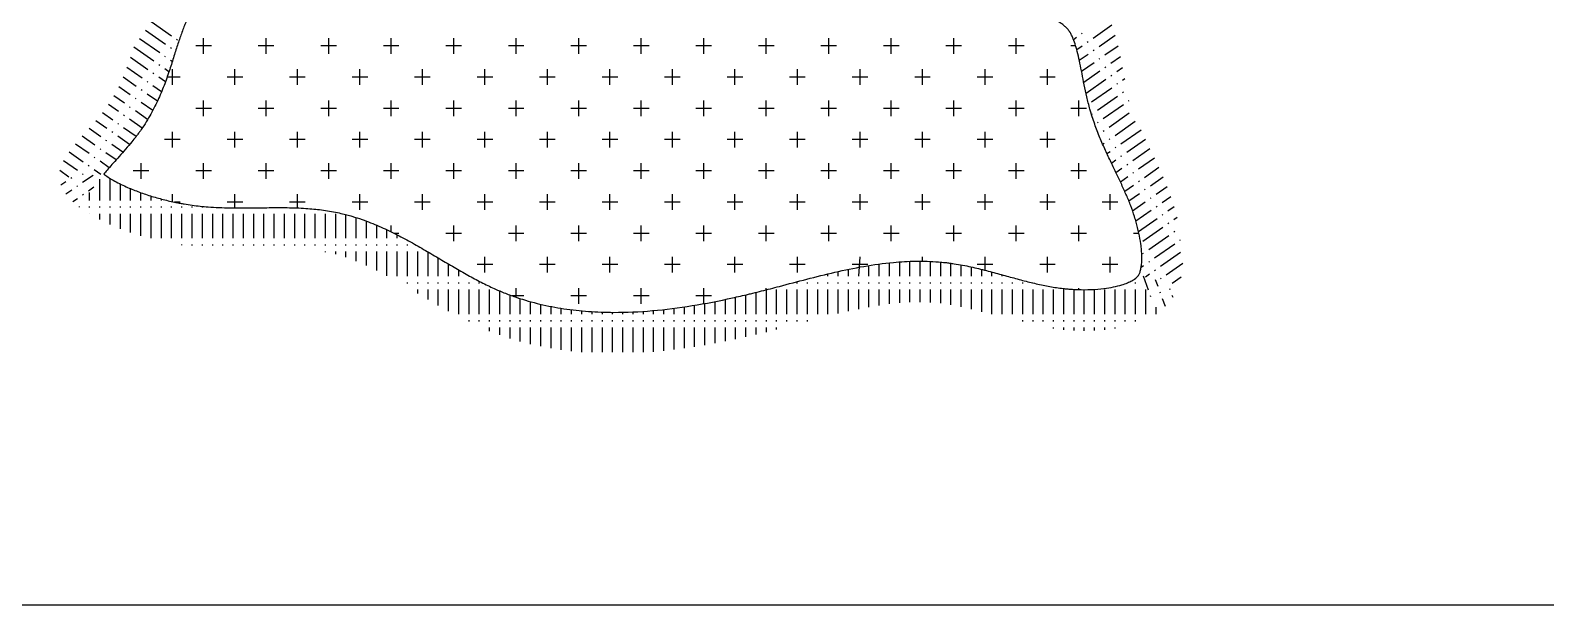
# Model space of a CAD drawing. Header units: inches. Extents: x 11.4 to 53.9, y 13.7 to 38.5.
# Drawn here: x 20.15 to 23.844, y 26.614 to 28.015 of the extents above; entities that cross this region are included whole.
import ezdxf

# ---------------------------------------------------------------- set-up
doc = ezdxf.new("R2010")
doc.units = ezdxf.units.IN
doc.header["$MEASUREMENT"] = 0
doc.layers.add('02', color=2, linetype='Continuous')
doc.layers.add('1', color=1, linetype='Continuous')

msp = doc.modelspace()

# ---------------------------------------------------------------- linework, layer by layer
at = {"layer": '02'}
for p, q in [((20.4797, 27.9803), (20.4306, 28.0147)), ((20.4941, 28.0008), (20.4449, 28.0352)), ((22.7126, 28.0064), (22.7146, 28.0078)), ((22.7412, 27.9959), (22.7867, 28.0278)), ((20.451, 27.9393), (20.4022, 27.9735)), ((20.4654, 27.9598), (20.4162, 27.9942)), ((20.494, 27.9702), (20.492, 27.9717)), ((20.5084, 27.9907), (20.5063, 27.9922)), ((20.5915, 27.9768), (20.5534, 27.9768)), ((20.5725, 27.9578), (20.5725, 27.9959)), ((20.7439, 27.9768), (20.7058, 27.9768)), ((20.7249, 27.9578), (20.7249, 27.9959)), ((20.8963, 27.9768), (20.8582, 27.9768)), ((20.8773, 27.9578), (20.8773, 27.9959)), ((21.0487, 27.9768), (21.0106, 27.9768)), ((21.0297, 27.9578), (21.0297, 27.9959)), ((21.2011, 27.9768), (21.163, 27.9768)), ((21.1821, 27.9578), (21.1821, 27.9959)), ((21.3535, 27.9768), (21.3154, 27.9768)), ((21.3345, 27.9578), (21.3345, 27.9959)), ((21.5059, 27.9768), (21.4678, 27.9768)), ((21.4869, 27.9578), (21.4869, 27.9959)), ((21.6583, 27.9768), (21.6202, 27.9768)), ((21.6393, 27.9578), (21.6393, 27.9959)), ((21.8107, 27.9768), (21.7726, 27.9768)), ((21.7917, 27.9578), (21.7917, 27.9959)), ((21.9631, 27.9768), (21.925, 27.9768)), ((21.9441, 27.9578), (21.9441, 27.9959)), ((22.1155, 27.9768), (22.0774, 27.9768)), ((22.0965, 27.9578), (22.0965, 27.9959)), ((22.2679, 27.9768), (22.2298, 27.9768)), ((22.2489, 27.9578), (22.2489, 27.9959)), ((22.4203, 27.9768), (22.3822, 27.9768)), ((22.4013, 27.9578), (22.4013, 27.9959)), ((22.5727, 27.9768), (22.5346, 27.9768)), ((22.5537, 27.9578), (22.5537, 27.9959)), ((22.6985, 27.9768), (22.687, 27.9768)), ((22.693, 27.9927), (22.7003, 27.9978)), ((22.7011, 27.9678), (22.7146, 27.9773)), ((22.7269, 27.9859), (22.729, 27.9873)), ((22.7556, 27.9755), (22.795, 28.0031)), ((22.7699, 27.955), (22.8018, 27.9773)), ((20.4367, 27.9188), (20.3941, 27.9486)), ((20.4797, 27.9498), (20.4777, 27.9512)), ((20.496, 27.9384), (20.492, 27.9412)), ((22.7074, 27.9417), (22.729, 27.9568)), ((22.7128, 27.915), (22.7433, 27.9363)), ((22.7413, 27.9654), (22.7433, 27.9669)), ((22.7556, 27.9449), (22.7576, 27.9464)), ((22.7843, 27.9345), (22.8076, 27.9509)), ((20.408, 27.8779), (20.3762, 27.9002)), ((20.4224, 27.8984), (20.3856, 27.9241)), ((20.451, 27.9088), (20.449, 27.9102)), ((20.4654, 27.9293), (20.4633, 27.9307)), ((20.4792, 27.8891), (20.4633, 27.9002)), ((20.4878, 27.9135), (20.4777, 27.9207)), ((20.5153, 27.9006), (20.4834, 27.9006)), ((20.4963, 27.8816), (20.4963, 27.9197)), ((20.6677, 27.9006), (20.6296, 27.9006)), ((20.6487, 27.8816), (20.6487, 27.9197)), ((20.8201, 27.9006), (20.782, 27.9006)), ((20.8011, 27.8816), (20.8011, 27.9197)), ((20.9725, 27.9006), (20.9344, 27.9006)), ((20.9535, 27.8816), (20.9535, 27.9197)), ((21.1249, 27.9006), (21.0868, 27.9006)), ((21.1059, 27.8816), (21.1059, 27.9197)), ((21.2773, 27.9006), (21.2392, 27.9006)), ((21.2583, 27.8816), (21.2583, 27.9197)), ((21.4297, 27.9006), (21.3916, 27.9006)), ((21.4107, 27.8816), (21.4107, 27.9197)), ((21.5821, 27.9006), (21.544, 27.9006)), ((21.5631, 27.8816), (21.5631, 27.9197)), ((21.7345, 27.9006), (21.6964, 27.9006)), ((21.7155, 27.8816), (21.7155, 27.9197)), ((21.8869, 27.9006), (21.8488, 27.9006)), ((21.8679, 27.8816), (21.8679, 27.9197)), ((22.0393, 27.9006), (22.0012, 27.9006)), ((22.0203, 27.8816), (22.0203, 27.9197)), ((22.1917, 27.9006), (22.1536, 27.9006)), ((22.1727, 27.8816), (22.1727, 27.9197)), ((22.3441, 27.9006), (22.306, 27.9006)), ((22.3251, 27.8816), (22.3251, 27.9197)), ((22.4965, 27.9006), (22.4584, 27.9006)), ((22.4775, 27.8816), (22.4775, 27.9197)), ((22.6489, 27.9006), (22.6108, 27.9006)), ((22.6299, 27.8816), (22.6299, 27.9197)), ((22.7181, 27.8882), (22.7576, 27.9159)), ((22.7237, 27.8616), (22.772, 27.8954)), ((22.7699, 27.9245), (22.772, 27.9259)), ((22.7843, 27.904), (22.7863, 27.9054)), ((22.7986, 27.914), (22.813, 27.9241)), ((22.8129, 27.8935), (22.8183, 27.8973)), ((20.3937, 27.8574), (20.3657, 27.877)), ((20.4223, 27.8679), (20.4203, 27.8693)), ((20.4367, 27.8883), (20.4346, 27.8898)), ((20.4596, 27.8417), (20.4346, 27.8592)), ((20.4699, 27.8651), (20.449, 27.8797)), ((22.7372, 27.8405), (22.7863, 27.8749)), ((22.7986, 27.8835), (22.8007, 27.8849)), ((22.813, 27.863), (22.815, 27.8645)), ((20.365, 27.8165), (20.3406, 27.8335)), ((20.3793, 27.8369), (20.3539, 27.8548)), ((20.3937, 27.8269), (20.3916, 27.8283)), ((20.408, 27.8474), (20.406, 27.8488)), ((20.4484, 27.8191), (20.4203, 27.8388)), ((20.5915, 27.8244), (20.5534, 27.8244)), ((20.5725, 27.8054), (20.5725, 27.8435)), ((20.7439, 27.8244), (20.7058, 27.8244)), ((20.7249, 27.8054), (20.7249, 27.8435)), ((20.8963, 27.8244), (20.8582, 27.8244)), ((20.8773, 27.8054), (20.8773, 27.8435)), ((21.0487, 27.8244), (21.0106, 27.8244)), ((21.0297, 27.8054), (21.0297, 27.8435)), ((21.2011, 27.8244), (21.163, 27.8244)), ((21.1821, 27.8054), (21.1821, 27.8435)), ((21.3535, 27.8244), (21.3154, 27.8244)), ((21.3345, 27.8054), (21.3345, 27.8435)), ((21.5059, 27.8244), (21.4678, 27.8244)), ((21.4869, 27.8054), (21.4869, 27.8435)), ((21.6583, 27.8244), (21.6202, 27.8244)), ((21.6393, 27.8054), (21.6393, 27.8435)), ((21.8107, 27.8244), (21.7726, 27.8244)), ((21.7917, 27.8054), (21.7917, 27.8435)), ((21.9631, 27.8244), (21.925, 27.8244)), ((21.9441, 27.8054), (21.9441, 27.8435)), ((22.1155, 27.8244), (22.0774, 27.8244)), ((22.0965, 27.8054), (22.0965, 27.8435)), ((22.2679, 27.8244), (22.2298, 27.8244)), ((22.2489, 27.8054), (22.2489, 27.8435)), ((22.4203, 27.8244), (22.3822, 27.8244)), ((22.4013, 27.8054), (22.4013, 27.8435)), ((22.5727, 27.8244), (22.5346, 27.8244)), ((22.5537, 27.8054), (22.5537, 27.8435)), ((22.7251, 27.8244), (22.687, 27.8244)), ((22.7061, 27.8054), (22.7061, 27.8435)), ((22.7515, 27.82), (22.8007, 27.8544)), ((22.7659, 27.7995), (22.815, 27.8339)), ((22.8273, 27.8425), (22.8293, 27.844)), ((20.3363, 27.7755), (20.3098, 27.794)), ((20.3507, 27.796), (20.3258, 27.8134)), ((20.365, 27.7859), (20.3629, 27.7874)), ((20.3793, 27.8064), (20.3773, 27.8078)), ((20.4225, 27.7762), (20.3916, 27.7978)), ((20.436, 27.7972), (20.406, 27.8183)), ((22.7372, 27.81), (22.7392, 27.8114)), ((22.7515, 27.7895), (22.7536, 27.7909)), ((22.7802, 27.779), (22.8293, 27.8135)), ((22.7945, 27.7586), (22.8437, 27.793)), ((20.3076, 27.7345), (20.2764, 27.7564)), ((20.322, 27.755), (20.2932, 27.7752)), ((20.3363, 27.745), (20.3343, 27.7464)), ((20.3507, 27.7655), (20.3486, 27.7669)), ((20.3921, 27.7364), (20.3629, 27.7569)), ((20.4078, 27.7559), (20.3773, 27.7773)), ((20.5153, 27.7482), (20.4772, 27.7482)), ((20.4963, 27.7292), (20.4963, 27.7673)), ((20.6677, 27.7482), (20.6296, 27.7482)), ((20.6487, 27.7292), (20.6487, 27.7673)), ((20.8201, 27.7482), (20.782, 27.7482)), ((20.8011, 27.7292), (20.8011, 27.7673)), ((20.9725, 27.7482), (20.9344, 27.7482)), ((20.9535, 27.7292), (20.9535, 27.7673)), ((21.1249, 27.7482), (21.0868, 27.7482)), ((21.1059, 27.7292), (21.1059, 27.7673)), ((21.2773, 27.7482), (21.2392, 27.7482)), ((21.2583, 27.7292), (21.2583, 27.7673)), ((21.4297, 27.7482), (21.3916, 27.7482)), ((21.4107, 27.7292), (21.4107, 27.7673)), ((21.5821, 27.7482), (21.544, 27.7482)), ((21.5631, 27.7292), (21.5631, 27.7673)), ((21.7345, 27.7482), (21.6964, 27.7482)), ((21.7155, 27.7292), (21.7155, 27.7673)), ((21.8869, 27.7482), (21.8488, 27.7482)), ((21.8679, 27.7292), (21.8679, 27.7673)), ((22.0393, 27.7482), (22.0012, 27.7482)), ((22.0203, 27.7292), (22.0203, 27.7673)), ((22.1917, 27.7482), (22.1536, 27.7482)), ((22.1727, 27.7292), (22.1727, 27.7673)), ((22.3441, 27.7482), (22.306, 27.7482)), ((22.3251, 27.7292), (22.3251, 27.7673)), ((22.4965, 27.7482), (22.4584, 27.7482)), ((22.4775, 27.7292), (22.4775, 27.7673)), ((22.6489, 27.7482), (22.6108, 27.7482)), ((22.6299, 27.7292), (22.6299, 27.7673)), ((22.7659, 27.769), (22.7679, 27.7704)), ((22.7802, 27.7485), (22.7822, 27.75)), ((22.8089, 27.7381), (22.858, 27.7725)), ((22.8232, 27.7176), (22.8686, 27.7494)), ((20.279, 27.6936), (20.2444, 27.7178)), ((20.2933, 27.7141), (20.2599, 27.7375)), ((20.322, 27.7245), (20.3199, 27.7259)), ((20.3589, 27.6987), (20.3343, 27.7159)), ((20.3757, 27.7174), (20.3486, 27.7364)), ((22.7643, 27.7374), (22.7679, 27.7399)), ((22.7747, 27.7142), (22.7823, 27.7194)), ((22.7945, 27.7281), (22.7966, 27.7295)), ((22.8376, 27.6971), (22.8795, 27.7265)), ((20.2442, 27.6569), (20.2216, 27.6727)), ((20.2646, 27.6731), (20.2309, 27.6967)), ((20.2933, 27.6835), (20.2912, 27.685)), ((20.3076, 27.704), (20.3056, 27.7055)), ((20.3219, 27.6635), (20.3056, 27.6749)), ((20.3422, 27.6798), (20.3199, 27.6954)), ((20.4201, 27.653), (20.4201, 27.6911)), ((20.5725, 27.653), (20.5725, 27.6911)), ((20.7249, 27.653), (20.7249, 27.6911)), ((20.8773, 27.653), (20.8773, 27.6911)), ((21.0297, 27.653), (21.0297, 27.6911)), ((21.1821, 27.653), (21.1821, 27.6911)), ((21.3345, 27.653), (21.3345, 27.6911)), ((21.4869, 27.653), (21.4869, 27.6911)), ((21.6393, 27.653), (21.6393, 27.6911)), ((21.7917, 27.653), (21.7917, 27.6911)), ((21.9441, 27.653), (21.9441, 27.6911)), ((22.0965, 27.653), (22.0965, 27.6911)), ((22.2489, 27.653), (22.2489, 27.6911)), ((22.4013, 27.653), (22.4013, 27.6911)), ((22.5537, 27.653), (22.5537, 27.6911)), ((22.7061, 27.653), (22.7061, 27.6911)), ((22.7855, 27.6912), (22.7966, 27.699)), ((22.7965, 27.6684), (22.8109, 27.6785)), ((22.8089, 27.7076), (22.8109, 27.709)), ((22.8232, 27.6871), (22.8253, 27.6885)), ((22.8519, 27.6767), (22.8905, 27.7037)), ((22.8662, 27.6562), (22.9013, 27.6807)), ((20.2245, 27.6376), (20.2365, 27.646)), ((20.2488, 27.6546), (20.2508, 27.656)), ((20.2631, 27.6341), (20.2652, 27.6355)), ((20.279, 27.6631), (20.2769, 27.6645)), ((20.2775, 27.6441), (20.3028, 27.6619)), ((20.3195, 27.6001), (20.3195, 27.6516)), ((20.3445, 27.6001), (20.3445, 27.6536)), ((20.3695, 27.6001), (20.3695, 27.6399)), ((20.4391, 27.672), (20.401, 27.672)), ((20.5915, 27.672), (20.5534, 27.672)), ((20.7439, 27.672), (20.7058, 27.672)), ((20.8963, 27.672), (20.8582, 27.672)), ((21.0487, 27.672), (21.0106, 27.672)), ((21.2011, 27.672), (21.163, 27.672)), ((21.3535, 27.672), (21.3154, 27.672)), ((21.5059, 27.672), (21.4678, 27.672)), ((21.6583, 27.672), (21.6202, 27.672)), ((21.8107, 27.672), (21.7726, 27.672)), ((21.9631, 27.672), (21.925, 27.672)), ((22.1155, 27.672), (22.0774, 27.672)), ((22.2679, 27.672), (22.2298, 27.672)), ((22.4203, 27.672), (22.3822, 27.672)), ((22.5727, 27.672), (22.5346, 27.672)), ((22.7251, 27.672), (22.687, 27.672)), ((22.8074, 27.6455), (22.8253, 27.658)), ((22.818, 27.6224), (22.8396, 27.6375)), ((22.8376, 27.6666), (22.8396, 27.668)), ((22.8519, 27.6461), (22.8539, 27.6476)), ((22.8806, 27.6357), (22.9118, 27.6576)), ((20.2368, 27.6157), (20.2508, 27.6255)), ((20.2538, 27.597), (20.2652, 27.605)), ((20.2775, 27.6136), (20.2795, 27.6151)), ((20.2918, 27.6237), (20.3051, 27.633)), ((20.2945, 27.6001), (20.2945, 27.6192)), ((20.3945, 27.6001), (20.3945, 27.6286)), ((20.4195, 27.6001), (20.4195, 27.6189)), ((20.4445, 27.6001), (20.4445, 27.6106)), ((20.4695, 27.6001), (20.4695, 27.6034)), ((20.4963, 27.5969), (20.4963, 27.6149)), ((20.6487, 27.5816), (20.6487, 27.6149)), ((20.8011, 27.5817), (20.8011, 27.6149)), ((20.9535, 27.5768), (20.9535, 27.6149)), ((21.1059, 27.5768), (21.1059, 27.6149)), ((21.2583, 27.5768), (21.2583, 27.6149)), ((21.4107, 27.5768), (21.4107, 27.6149)), ((21.5631, 27.5768), (21.5631, 27.6149)), ((21.7155, 27.5768), (21.7155, 27.6149)), ((21.8679, 27.5768), (21.8679, 27.6149)), ((22.0203, 27.5768), (22.0203, 27.6149)), ((22.1727, 27.5768), (22.1727, 27.6149)), ((22.3251, 27.5768), (22.3251, 27.6149)), ((22.4775, 27.5768), (22.4775, 27.6149)), ((22.6299, 27.5768), (22.6299, 27.6149)), ((22.7823, 27.5768), (22.7823, 27.6149)), ((22.828, 27.5989), (22.8539, 27.6171)), ((22.8662, 27.6257), (22.8683, 27.6271)), ((22.8806, 27.6052), (22.8826, 27.6066)), ((22.8949, 27.6152), (22.9217, 27.634)), ((22.9092, 27.5947), (22.9308, 27.6098)), ((20.2695, 27.5839), (20.2695, 27.5851)), ((20.2945, 27.5826), (20.2945, 27.5851)), ((20.2945, 27.567), (20.2945, 27.5676)), ((20.3195, 27.5826), (20.3195, 27.5851)), ((20.3195, 27.5531), (20.3195, 27.5676)), ((20.3445, 27.5826), (20.3445, 27.5851)), ((20.3445, 27.5412), (20.3445, 27.5676)), ((20.3695, 27.5826), (20.3695, 27.5851)), ((20.3695, 27.5309), (20.3695, 27.5676)), ((20.3945, 27.5826), (20.3945, 27.5851)), ((20.3945, 27.5217), (20.3945, 27.5676)), ((20.4195, 27.5826), (20.4195, 27.5851)), ((20.4195, 27.5137), (20.4195, 27.5676)), ((20.4445, 27.5826), (20.4445, 27.5851)), ((20.4445, 27.5076), (20.4445, 27.5676)), ((20.4695, 27.5826), (20.4695, 27.5851)), ((20.4695, 27.5076), (20.4695, 27.5676)), ((20.4945, 27.5826), (20.4945, 27.5851)), ((20.4945, 27.5076), (20.4945, 27.5676)), ((20.5153, 27.5958), (20.5014, 27.5958)), ((20.5195, 27.5826), (20.5195, 27.5851)), ((20.5195, 27.5076), (20.5195, 27.5676)), ((20.5445, 27.5826), (20.5445, 27.5851)), ((20.5445, 27.5076), (20.5445, 27.5676)), ((20.5695, 27.5826), (20.5695, 27.5851)), ((20.5695, 27.5076), (20.5695, 27.5676)), ((20.5945, 27.5826), (20.5945, 27.5834)), ((20.5945, 27.5076), (20.5945, 27.5676)), ((20.6195, 27.5076), (20.6195, 27.5676)), ((20.6677, 27.5958), (20.6296, 27.5958)), ((20.6445, 27.5076), (20.6445, 27.5676)), ((20.6695, 27.5076), (20.6695, 27.5676)), ((20.6945, 27.5076), (20.6945, 27.5676)), ((20.7195, 27.5076), (20.7195, 27.5676)), ((20.7445, 27.5076), (20.7445, 27.5676)), ((20.7695, 27.5076), (20.7695, 27.5676)), ((20.8201, 27.5958), (20.782, 27.5958)), ((20.7945, 27.5076), (20.7945, 27.5676)), ((20.8195, 27.5076), (20.8195, 27.5676)), ((20.8445, 27.5076), (20.8445, 27.5676)), ((20.8695, 27.5076), (20.8695, 27.5676)), ((20.8945, 27.5076), (20.8945, 27.5676)), ((20.9195, 27.5076), (20.9195, 27.5654)), ((20.9725, 27.5958), (20.9344, 27.5958)), ((21.1249, 27.5958), (21.0868, 27.5958)), ((21.2773, 27.5958), (21.2392, 27.5958)), ((21.4297, 27.5958), (21.3916, 27.5958)), ((21.5821, 27.5958), (21.544, 27.5958)), ((21.7345, 27.5958), (21.6964, 27.5958)), ((21.8869, 27.5958), (21.8488, 27.5958)), ((22.0393, 27.5958), (22.0012, 27.5958)), ((22.1917, 27.5958), (22.1536, 27.5958)), ((22.3441, 27.5958), (22.306, 27.5958)), ((22.4965, 27.5958), (22.4584, 27.5958)), ((22.6489, 27.5958), (22.6108, 27.5958)), ((22.8013, 27.5958), (22.7632, 27.5958)), ((22.8371, 27.5748), (22.8683, 27.5966)), ((22.8451, 27.5498), (22.8826, 27.5761)), ((22.8949, 27.5847), (22.897, 27.5861)), ((22.9093, 27.5642), (22.9113, 27.5657)), ((22.9236, 27.5743), (22.939, 27.585)), ((20.9445, 27.5076), (20.9445, 27.5582)), ((20.9695, 27.5076), (20.9695, 27.5495)), ((20.9945, 27.5076), (20.9945, 27.5395)), ((21.0195, 27.5076), (21.0195, 27.5283)), ((21.0297, 27.5234), (21.0297, 27.5387)), ((21.1821, 27.5006), (21.1821, 27.5387)), ((21.3345, 27.5006), (21.3345, 27.5387)), ((21.4869, 27.5006), (21.4869, 27.5387)), ((21.6393, 27.5006), (21.6393, 27.5387)), ((21.7917, 27.5006), (21.7917, 27.5387)), ((21.9441, 27.5006), (21.9441, 27.5387)), ((22.0965, 27.5006), (22.0965, 27.5387)), ((22.2489, 27.5006), (22.2489, 27.5387)), ((22.4013, 27.5006), (22.4013, 27.5387)), ((22.5537, 27.5006), (22.5537, 27.5387)), ((22.7061, 27.5006), (22.7061, 27.5387)), ((22.8518, 27.524), (22.897, 27.5556)), ((22.8622, 27.5007), (22.9113, 27.5351)), ((22.9236, 27.5437), (22.9256, 27.5452)), ((22.9379, 27.5538), (22.9461, 27.5595)), ((22.9379, 27.5233), (22.94, 27.5247)), ((20.5195, 27.4909), (20.5195, 27.4926)), ((20.5445, 27.4901), (20.5445, 27.4926)), ((20.5695, 27.4901), (20.5695, 27.4926)), ((20.5945, 27.4901), (20.5945, 27.4926)), ((20.6195, 27.4901), (20.6195, 27.4926)), ((20.6445, 27.4901), (20.6445, 27.4926)), ((20.6695, 27.4901), (20.6695, 27.4926)), ((20.6945, 27.4901), (20.6945, 27.4926)), ((20.7195, 27.4901), (20.7195, 27.4926)), ((20.7445, 27.4901), (20.7445, 27.4926)), ((20.7695, 27.4901), (20.7695, 27.4926)), ((20.7945, 27.4901), (20.7945, 27.4926)), ((20.8195, 27.4901), (20.8195, 27.4926)), ((20.8445, 27.4901), (20.8445, 27.4926)), ((20.8695, 27.4901), (20.8695, 27.4926)), ((20.8945, 27.4901), (20.8945, 27.4926)), ((20.9195, 27.4901), (20.9195, 27.4926)), ((20.9445, 27.4901), (20.9445, 27.4926)), ((20.9695, 27.4901), (20.9695, 27.4926)), ((20.9945, 27.4901), (20.9945, 27.4926)), ((21.0195, 27.4901), (21.0195, 27.4926)), ((21.0487, 27.5196), (21.0373, 27.5196)), ((21.0445, 27.5076), (21.0445, 27.516)), ((21.0445, 27.4901), (21.0445, 27.4926)), ((21.0695, 27.4901), (21.0695, 27.4926)), ((21.2011, 27.5196), (21.163, 27.5196)), ((21.3535, 27.5196), (21.3154, 27.5196)), ((21.5059, 27.5196), (21.4678, 27.5196)), ((21.6583, 27.5196), (21.6202, 27.5196)), ((21.8107, 27.5196), (21.7726, 27.5196)), ((21.9631, 27.5196), (21.925, 27.5196)), ((22.1155, 27.5196), (22.0774, 27.5196)), ((22.2679, 27.5196), (22.2298, 27.5196)), ((22.4203, 27.5196), (22.3822, 27.5196)), ((22.5727, 27.5196), (22.5346, 27.5196)), ((22.7251, 27.5196), (22.687, 27.5196)), ((22.8528, 27.5196), (22.8394, 27.5196)), ((22.8765, 27.4802), (22.9256, 27.5147)), ((22.8908, 27.4598), (22.94, 27.4942)), ((22.9523, 27.5028), (22.9543, 27.5042)), ((20.8695, 27.4741), (20.8695, 27.4751)), ((20.8945, 27.4686), (20.8945, 27.4751)), ((20.9195, 27.4612), (20.9195, 27.4751)), ((20.9445, 27.452), (20.9445, 27.4751)), ((20.9695, 27.4412), (20.9695, 27.4751)), ((20.9945, 27.4292), (20.9945, 27.4751)), ((21.0195, 27.4161), (21.0195, 27.4751)), ((21.0445, 27.4151), (21.0445, 27.4751)), ((21.0695, 27.4151), (21.0695, 27.4751)), ((21.0945, 27.4151), (21.0945, 27.4751)), ((21.1195, 27.4151), (21.1195, 27.4745)), ((21.1445, 27.4151), (21.1445, 27.4598)), ((21.2583, 27.4244), (21.2583, 27.4625)), ((21.4107, 27.4244), (21.4107, 27.4625)), ((21.5631, 27.4244), (21.5631, 27.4625)), ((21.7155, 27.4244), (21.7155, 27.4625)), ((21.8679, 27.4244), (21.8679, 27.4625)), ((22.0203, 27.4244), (22.0203, 27.4625)), ((22.1695, 27.4151), (22.1727, 27.4625)), ((22.2945, 27.4151), (22.2945, 27.4515)), ((22.3195, 27.4151), (22.3195, 27.4519)), ((22.3251, 27.4519), (22.3251, 27.4625)), ((22.3445, 27.4151), (22.3445, 27.4513)), ((22.4775, 27.4299), (22.4775, 27.4625)), ((22.6299, 27.4244), (22.6299, 27.4625)), ((22.7823, 27.4244), (22.7823, 27.4625)), ((22.8622, 27.4702), (22.8642, 27.4716)), ((22.8765, 27.4497), (22.8785, 27.4512)), ((22.9052, 27.4393), (22.9543, 27.4737)), ((21.1695, 27.4151), (21.1695, 27.445)), ((21.1945, 27.4151), (21.1945, 27.4304)), ((21.2195, 27.4151), (21.2195, 27.4163)), ((21.2773, 27.4434), (21.2392, 27.4434)), ((21.4297, 27.4434), (21.3916, 27.4434)), ((21.5821, 27.4434), (21.544, 27.4434)), ((21.7345, 27.4434), (21.6964, 27.4434)), ((21.8869, 27.4434), (21.8488, 27.4434)), ((22.0393, 27.4434), (22.0012, 27.4434)), ((22.0945, 27.4151), (22.0945, 27.4209)), ((22.1195, 27.4151), (22.1195, 27.4267)), ((22.1445, 27.4151), (22.1445, 27.4321)), ((22.1917, 27.4434), (22.1536, 27.4434)), ((22.1945, 27.4151), (22.1945, 27.4413)), ((22.2195, 27.4151), (22.2195, 27.445)), ((22.2445, 27.4151), (22.2445, 27.448)), ((22.2695, 27.4151), (22.2695, 27.4502)), ((22.3695, 27.4151), (22.3695, 27.4496)), ((22.3945, 27.4151), (22.3945, 27.4467)), ((22.4195, 27.4151), (22.4195, 27.4427)), ((22.4445, 27.4151), (22.4445, 27.4377)), ((22.4965, 27.4434), (22.4584, 27.4434)), ((22.4695, 27.4151), (22.4695, 27.4319)), ((22.4945, 27.4151), (22.4945, 27.4254)), ((22.5195, 27.4151), (22.5195, 27.4186)), ((22.6489, 27.4434), (22.6108, 27.4434)), ((22.8013, 27.4434), (22.7632, 27.4434)), ((22.8582, 27.4369), (22.8642, 27.4411)), ((22.876, 27.3815), (22.8638, 27.4151)), ((22.8687, 27.4137), (22.8786, 27.4206)), ((22.8908, 27.4293), (22.8929, 27.4307)), ((22.9195, 27.4188), (22.9596, 27.4469)), ((21.0695, 27.3976), (21.0695, 27.4001)), ((21.0945, 27.3976), (21.0945, 27.4001)), ((21.0945, 27.3732), (21.0945, 27.3826)), ((21.1195, 27.3976), (21.1195, 27.4001)), ((21.1195, 27.3584), (21.1195, 27.3826)), ((21.1445, 27.3976), (21.1445, 27.4001)), ((21.1445, 27.3438), (21.1445, 27.3826)), ((21.1695, 27.3976), (21.1695, 27.4001)), ((21.1695, 27.3297), (21.1695, 27.3826)), ((21.1945, 27.3976), (21.1945, 27.4001)), ((21.1945, 27.3226), (21.1945, 27.3826)), ((21.2195, 27.3976), (21.2195, 27.4001)), ((21.2195, 27.3226), (21.2195, 27.3826)), ((21.2445, 27.3976), (21.2445, 27.4001)), ((21.2445, 27.3226), (21.2445, 27.3826)), ((21.2695, 27.3226), (21.2695, 27.3826)), ((21.2945, 27.3226), (21.2945, 27.3791)), ((21.3345, 27.3639), (21.3345, 27.3863)), ((21.4869, 27.3482), (21.4869, 27.3863)), ((21.6393, 27.3482), (21.6393, 27.3863)), ((21.7917, 27.3482), (21.7917, 27.3863)), ((21.9441, 27.3821), (21.9441, 27.3863)), ((21.9445, 27.3226), (21.9445, 27.3822)), ((21.9695, 27.3226), (21.9695, 27.3826)), ((21.9945, 27.3226), (21.9945, 27.3826)), ((22.0195, 27.3976), (22.0195, 27.4001)), ((22.0195, 27.3226), (22.0195, 27.3826)), ((22.0445, 27.3976), (22.0445, 27.4001)), ((22.0445, 27.3226), (22.0445, 27.3826)), ((22.0695, 27.3976), (22.0695, 27.4001)), ((22.0695, 27.3226), (22.0695, 27.3826)), ((22.0945, 27.3976), (22.0945, 27.4001)), ((22.0945, 27.3226), (22.0945, 27.3826)), ((22.1195, 27.3976), (22.1195, 27.4001)), ((22.1195, 27.3241), (22.1195, 27.3826)), ((22.1445, 27.3976), (22.1445, 27.4001)), ((22.1445, 27.3298), (22.1445, 27.3826)), ((22.1695, 27.3976), (22.1695, 27.4001)), ((22.1695, 27.3351), (22.1695, 27.3826)), ((22.1945, 27.3976), (22.1945, 27.4001)), ((22.1945, 27.3399), (22.1945, 27.3826)), ((22.2195, 27.3976), (22.2195, 27.4001)), ((22.2195, 27.344), (22.2195, 27.3826)), ((22.2445, 27.3976), (22.2445, 27.4001)), ((22.2445, 27.3474), (22.2445, 27.3826)), ((22.2695, 27.3976), (22.2695, 27.4001)), ((22.2695, 27.3499), (22.2695, 27.3826)), ((22.2945, 27.3976), (22.2945, 27.4001)), ((22.2945, 27.3515), (22.2945, 27.3826)), ((22.3195, 27.3976), (22.3195, 27.4001)), ((22.3195, 27.3519), (22.3195, 27.3826)), ((22.3445, 27.3976), (22.3445, 27.4001)), ((22.3445, 27.3512), (22.3445, 27.3826)), ((22.3695, 27.3976), (22.3695, 27.4001)), ((22.3695, 27.3491), (22.3695, 27.3826)), ((22.3945, 27.3976), (22.3945, 27.4001)), ((22.3945, 27.3456), (22.3945, 27.3826)), ((22.4195, 27.3976), (22.4195, 27.4001)), ((22.4195, 27.3408), (22.4195, 27.3826)), ((22.4445, 27.3976), (22.4445, 27.4001)), ((22.4445, 27.335), (22.4445, 27.3826)), ((22.4695, 27.3976), (22.4695, 27.4001)), ((22.4695, 27.3286), (22.4695, 27.3826)), ((22.4945, 27.3976), (22.4945, 27.4001)), ((22.4945, 27.3226), (22.4945, 27.3826)), ((22.5195, 27.3976), (22.5195, 27.4001)), ((22.5195, 27.3226), (22.5195, 27.3826)), ((22.5445, 27.3976), (22.5445, 27.4001)), ((22.5445, 27.3226), (22.5445, 27.3826)), ((22.5695, 27.3976), (22.5695, 27.4001)), ((22.5695, 27.3226), (22.5695, 27.3826)), ((22.5945, 27.3976), (22.5945, 27.3987)), ((22.5945, 27.3226), (22.5945, 27.3826)), ((22.6195, 27.3226), (22.6195, 27.3826)), ((22.6445, 27.3226), (22.6445, 27.3826)), ((22.6695, 27.3226), (22.6695, 27.3826)), ((22.6945, 27.3226), (22.6945, 27.3826)), ((22.7061, 27.3825), (22.7061, 27.3863)), ((22.7195, 27.3226), (22.7195, 27.3823)), ((22.7445, 27.3226), (22.7445, 27.3826)), ((22.7695, 27.3226), (22.7695, 27.3826)), ((22.7945, 27.3226), (22.7945, 27.3826)), ((22.8195, 27.3226), (22.8195, 27.3826)), ((22.8445, 27.3976), (22.8445, 27.4001)), ((22.8445, 27.3226), (22.8445, 27.3826)), ((22.8695, 27.3226), (22.8695, 27.3826)), ((22.8995, 27.3901), (22.8935, 27.4067)), ((22.9052, 27.4088), (22.9072, 27.4102)), ((22.929, 27.3822), (22.9281, 27.3846)), ((22.9339, 27.3983), (22.9556, 27.4135)), ((21.3195, 27.3226), (21.3195, 27.3692)), ((21.3535, 27.3672), (21.325, 27.3672)), ((21.3445, 27.3226), (21.3445, 27.3606)), ((21.3695, 27.3226), (21.3695, 27.3531)), ((21.3945, 27.3226), (21.3945, 27.3467)), ((21.4195, 27.3226), (21.4195, 27.3413)), ((21.5059, 27.3672), (21.4678, 27.3672)), ((21.6583, 27.3672), (21.6202, 27.3672)), ((21.7445, 27.3226), (21.7445, 27.3404)), ((21.7695, 27.3226), (21.7695, 27.3444)), ((21.8107, 27.3672), (21.7726, 27.3672)), ((21.7945, 27.3226), (21.7945, 27.3487)), ((21.8195, 27.3226), (21.8195, 27.3534)), ((21.8445, 27.3226), (21.8445, 27.3585)), ((21.8695, 27.3226), (21.8695, 27.364)), ((21.8945, 27.3226), (21.8945, 27.3697)), ((21.9195, 27.3226), (21.9195, 27.3758)), ((22.882, 27.3651), (22.8811, 27.3675)), ((22.9055, 27.3737), (22.9046, 27.376)), ((22.9174, 27.3409), (22.9106, 27.3596)), ((22.9359, 27.3632), (22.9341, 27.3681)), ((21.2195, 27.3051), (21.2195, 27.3076)), ((21.2445, 27.3051), (21.2445, 27.3076)), ((21.2695, 27.3051), (21.2695, 27.3076)), ((21.2945, 27.3051), (21.2945, 27.3076)), ((21.3195, 27.3051), (21.3195, 27.3076)), ((21.3445, 27.3051), (21.3445, 27.3076)), ((21.3695, 27.3051), (21.3695, 27.3076)), ((21.3945, 27.3051), (21.3945, 27.3076)), ((21.4195, 27.3051), (21.4195, 27.3076)), ((21.4445, 27.3226), (21.4445, 27.3368)), ((21.4445, 27.3051), (21.4445, 27.3076)), ((21.4695, 27.3226), (21.4695, 27.3333)), ((21.4695, 27.3051), (21.4695, 27.3076)), ((21.4945, 27.3226), (21.4945, 27.3306)), ((21.4945, 27.3051), (21.4945, 27.3076)), ((21.5195, 27.3226), (21.5195, 27.3287)), ((21.5195, 27.3051), (21.5195, 27.3076)), ((21.5445, 27.3226), (21.5445, 27.3275)), ((21.5445, 27.3051), (21.5445, 27.3076)), ((21.5695, 27.3226), (21.5695, 27.327)), ((21.5695, 27.3051), (21.5695, 27.3076)), ((21.5945, 27.3226), (21.5945, 27.3272)), ((21.5945, 27.3051), (21.5945, 27.3076)), ((21.6195, 27.3226), (21.6195, 27.3281)), ((21.6195, 27.3051), (21.6195, 27.3076)), ((21.6445, 27.3226), (21.6445, 27.3295)), ((21.6445, 27.3051), (21.6445, 27.3076)), ((21.6695, 27.3226), (21.6695, 27.3315)), ((21.6695, 27.3051), (21.6695, 27.3076)), ((21.6945, 27.3226), (21.6945, 27.334)), ((21.6945, 27.3051), (21.6945, 27.3076)), ((21.7195, 27.3226), (21.7195, 27.337)), ((21.7195, 27.3051), (21.7195, 27.3076)), ((21.7445, 27.3051), (21.7445, 27.3076)), ((21.7695, 27.3051), (21.7695, 27.3076)), ((21.7945, 27.3051), (21.7945, 27.3076)), ((21.8195, 27.3051), (21.8195, 27.3076)), ((21.8445, 27.3051), (21.8445, 27.3076)), ((21.8695, 27.3051), (21.8695, 27.3076)), ((21.8945, 27.3051), (21.8945, 27.3076)), ((21.9195, 27.3051), (21.9195, 27.3076)), ((21.9445, 27.3051), (21.9445, 27.3076)), ((21.9695, 27.3051), (21.9695, 27.3076)), ((21.9945, 27.3051), (21.9945, 27.3076)), ((22.0195, 27.3051), (22.0195, 27.3076)), ((22.0445, 27.3051), (22.0445, 27.3076)), ((22.5695, 27.3051), (22.5695, 27.3076)), ((22.5945, 27.3051), (22.5945, 27.3076)), ((22.6195, 27.3051), (22.6195, 27.3076)), ((22.6445, 27.3051), (22.6445, 27.3076)), ((22.6695, 27.3051), (22.6695, 27.3076)), ((22.6945, 27.3051), (22.6945, 27.3076)), ((22.7195, 27.3051), (22.7195, 27.3076)), ((22.7445, 27.3051), (22.7445, 27.3076)), ((22.7695, 27.3051), (22.7695, 27.3076)), ((22.7945, 27.3051), (22.7945, 27.3076)), ((22.8195, 27.3051), (22.8195, 27.3076)), ((22.8445, 27.3051), (22.8445, 27.3076)), ((22.8945, 27.3229), (22.8945, 27.3397)), ((21.2695, 27.2813), (21.2695, 27.2901)), ((21.2945, 27.2719), (21.2945, 27.2901)), ((21.3195, 27.2636), (21.3195, 27.2901)), ((21.3445, 27.2562), (21.3445, 27.2901)), ((21.3695, 27.2498), (21.3695, 27.2901)), ((21.3945, 27.2443), (21.3945, 27.2901)), ((21.4195, 27.2396), (21.4195, 27.2901)), ((21.4445, 27.2357), (21.4445, 27.2901)), ((21.4695, 27.2326), (21.4695, 27.2901)), ((21.4945, 27.2302), (21.4945, 27.2901)), ((21.5195, 27.2301), (21.5195, 27.2901)), ((21.5445, 27.2301), (21.5445, 27.2901)), ((21.5695, 27.2301), (21.5695, 27.2901)), ((21.5945, 27.2301), (21.5945, 27.2901)), ((21.6195, 27.2301), (21.6195, 27.2901)), ((21.6445, 27.2301), (21.6445, 27.2901)), ((21.6695, 27.2311), (21.6695, 27.2901)), ((21.6945, 27.2334), (21.6945, 27.2901)), ((21.7195, 27.2362), (21.7195, 27.2901)), ((21.7445, 27.2394), (21.7445, 27.2901)), ((21.7695, 27.2431), (21.7695, 27.2901)), ((21.7945, 27.2472), (21.7945, 27.2901)), ((21.8195, 27.2516), (21.8195, 27.2901)), ((21.8445, 27.2564), (21.8445, 27.2901)), ((21.8695, 27.2616), (21.8695, 27.2901)), ((21.8945, 27.2671), (21.8945, 27.2901)), ((21.9195, 27.2729), (21.9195, 27.2901)), ((21.9445, 27.279), (21.9445, 27.2901)), ((21.9695, 27.2853), (21.9695, 27.2901)), ((22.6445, 27.2874), (22.6445, 27.2901)), ((22.6695, 27.2846), (22.6695, 27.2901)), ((22.6945, 27.2829), (22.6945, 27.2901)), ((22.7195, 27.2823), (22.7195, 27.2901)), ((22.7445, 27.2828), (22.7445, 27.2901)), ((22.7695, 27.2847), (22.7695, 27.2901)), ((22.7945, 27.2879), (22.7945, 27.2901))]:
    msp.add_line(p, q, dxfattribs=at)
at = {"layer": '1'}
msp.add_line((11.748, 26.6141), (32.0742, 26.6141), dxfattribs=at)
for points, knots in [([(20.7327, 28.1747), (20.7268, 28.1738), (20.721, 28.1729), (20.7053, 28.1704), (20.6955, 28.1688), (20.6771, 28.1652), (20.6685, 28.1633), (20.6524, 28.1592), (20.6449, 28.157), (20.6331, 28.1529), (20.6284, 28.151), (20.6197, 28.1472), (20.6158, 28.1452), (20.6106, 28.1423), (20.6092, 28.1414), (20.6072, 28.1402), (20.6066, 28.1398), (20.6049, 28.1387), (20.6037, 28.1379), (20.6003, 28.1355), (20.598, 28.1338), (20.5919, 28.1287), (20.588, 28.1252), (20.5802, 28.1173), (20.5763, 28.1129), (20.5685, 28.1035), (20.5647, 28.0984), (20.5572, 28.0877), (20.5536, 28.082), (20.5466, 28.0702), (20.5432, 28.0641), (20.5381, 28.0541), (20.5363, 28.0504), (20.5328, 28.043), (20.5311, 28.0393), (20.5286, 28.0335), (20.5278, 28.0314), (20.526, 28.0272), (20.5252, 28.0251), (20.5226, 28.0187), (20.521, 28.0143), (20.5161, 28.0009), (20.513, 27.9916), (20.5066, 27.9723), (20.5035, 27.9622), (20.4969, 27.9413), (20.4935, 27.9304), (20.486, 27.908), (20.482, 27.8965), (20.4731, 27.8728), (20.4682, 27.8606), (20.4571, 27.8359), (20.4508, 27.8233), (20.4368, 27.798), (20.4289, 27.7853), (20.4189, 27.7709), (20.4177, 27.7692), (20.4155, 27.7662), (20.4146, 27.7649), (20.4128, 27.7624), (20.4119, 27.7612), (20.4091, 27.7576), (20.4073, 27.7552), (20.4017, 27.7481), (20.398, 27.7435), (20.3889, 27.7326), (20.3835, 27.7263), (20.373, 27.7144), (20.3679, 27.7086), (20.3581, 27.6977), (20.3534, 27.6925), (20.3447, 27.6827), (20.3406, 27.6781), (20.3341, 27.6703), (20.3315, 27.6671), (20.3292, 27.6641)], [14.22844, 14.22844, 14.22844, 14.22844, 31.903521, 31.903521, 63.807042, 63.807042, 95.710563, 95.710563, 127.614084, 127.614084, 151.322899, 151.322899, 175.031714, 175.031714, 184.638897, 184.638897, 188.869768, 188.869768, 196.872569, 196.872569, 212.87817, 212.87817, 239.31177, 239.31177, 265.74537, 265.74537, 292.178971, 292.178971, 318.612571, 318.612571, 345.046171, 345.046171, 360.342912, 360.342912, 375.396242, 375.396242, 383.68285, 383.68285, 391.969457, 391.969457, 408.542672, 408.542672, 441.690646, 441.690646, 474.83862, 474.83862, 507.986593, 507.986593, 541.134567, 541.134567, 574.28254, 574.28254, 607.430514, 607.430514, 640.578487, 640.578487, 645.152427, 645.152427, 648.434406, 648.434406, 651.716385, 651.716385, 658.280343, 658.280343, 671.40826, 671.40826, 690.863245, 690.863245, 710.31823, 710.31823, 729.773215, 729.773215, 749.2282, 749.2282, 764.93422, 764.93422, 764.93422, 764.93422]), ([(20.3292, 27.6641), (20.3321, 27.6618), (20.3355, 27.6594), (20.3432, 27.6543), (20.3475, 27.6517), (20.3568, 27.6464), (20.3618, 27.6437), (20.3724, 27.6384), (20.378, 27.6358), (20.3928, 27.6292), (20.4023, 27.6253), (20.422, 27.6179), (20.4322, 27.6144), (20.453, 27.6079), (20.4635, 27.6049), (20.4843, 27.5995), (20.4947, 27.5971), (20.5083, 27.5944), (20.5116, 27.5937), (20.5184, 27.5925), (20.5217, 27.5919), (20.5317, 27.5902), (20.5383, 27.5892), (20.5579, 27.5865), (20.5708, 27.5852), (20.6012, 27.5828), (20.6188, 27.5821), (20.6538, 27.5815), (20.6712, 27.5816), (20.7031, 27.582), (20.7174, 27.5822), (20.7464, 27.5825), (20.7612, 27.5826), (20.7911, 27.5822), (20.8064, 27.5816), (20.8345, 27.5797), (20.8471, 27.5785), (20.8729, 27.5752), (20.8859, 27.573), (20.9044, 27.5691), (20.9097, 27.5679), (20.9172, 27.566), (20.9193, 27.5655), (20.9257, 27.5638), (20.9299, 27.5626), (20.9424, 27.5589), (20.9506, 27.5563), (20.9728, 27.5485), (20.9865, 27.543), (21.0133, 27.5313), (21.0264, 27.5251), (21.0521, 27.5122), (21.0646, 27.5055), (21.0893, 27.4919), (21.1014, 27.485), (21.1253, 27.4711), (21.1371, 27.4641), (21.1603, 27.4504), (21.1718, 27.4436), (21.1944, 27.4305), (21.2055, 27.424), (21.2276, 27.4118), (21.2384, 27.4059), (21.2598, 27.395), (21.2704, 27.3898), (21.283, 27.3841), (21.2853, 27.3831), (21.2898, 27.3811), (21.2921, 27.3801), (21.2989, 27.3773), (21.3035, 27.3754), (21.3172, 27.37), (21.3265, 27.3666), (21.3544, 27.3571), (21.3732, 27.3517), (21.4116, 27.3426), (21.431, 27.3388), (21.4705, 27.3329), (21.4905, 27.3307), (21.531, 27.3278), (21.5516, 27.3271), (21.6033, 27.327), (21.6349, 27.3284), (21.6987, 27.334), (21.7311, 27.3382), (21.7963, 27.3487), (21.8292, 27.3551), (21.875, 27.3652), (21.8878, 27.3681), (21.9042, 27.3721), (21.9079, 27.373), (21.9186, 27.3756), (21.9257, 27.3774), (21.9472, 27.3828), (21.9616, 27.3866), (21.9982, 27.3963), (22.0205, 27.4022), (22.0657, 27.4139), (22.0885, 27.4196), (22.1348, 27.4302), (22.1582, 27.4351), (22.2056, 27.4433), (22.2297, 27.4467), (22.2721, 27.4506), (22.2903, 27.4516), (22.3272, 27.4521), (22.3457, 27.4516), (22.3698, 27.4496), (22.3751, 27.4491), (22.3823, 27.4483), (22.3841, 27.4481), (22.3877, 27.4476), (22.3895, 27.4474), (22.3949, 27.4467), (22.3985, 27.4462), (22.4091, 27.4446), (22.416, 27.4434), (22.4363, 27.4396), (22.4493, 27.4367), (22.4747, 27.4306), (22.4871, 27.4274), (22.5113, 27.4209), (22.5231, 27.4176), (22.5463, 27.4112), (22.5577, 27.4081), (22.5803, 27.4021), (22.5914, 27.3994), (22.6135, 27.3943), (22.6245, 27.392), (22.6464, 27.3881), (22.6574, 27.3865), (22.6713, 27.3849), (22.6743, 27.3846), (22.6802, 27.384), (22.6832, 27.3838), (22.6921, 27.3831), (22.6981, 27.3828), (22.715, 27.3822), (22.7259, 27.3822), (22.7472, 27.383), (22.7576, 27.3838), (22.7756, 27.3861), (22.7834, 27.3874), (22.7979, 27.3904), (22.8047, 27.3922), (22.8159, 27.3956), (22.8206, 27.3973), (22.8288, 27.4007), (22.8325, 27.4025), (22.8382, 27.4056), (22.8404, 27.407), (22.8442, 27.4096), (22.8458, 27.4109), (22.8483, 27.4131), (22.8493, 27.4141), (22.8503, 27.4153), (22.8506, 27.4156), (22.8511, 27.4163), (22.8514, 27.4166), (22.8517, 27.4171), (22.8518, 27.4172), (22.8519, 27.4175), (22.852, 27.4176), (22.8523, 27.4181), (22.8525, 27.4184), (22.8531, 27.4195), (22.8536, 27.4204), (22.8545, 27.4226), (22.855, 27.4238), (22.8559, 27.4267), (22.8564, 27.4284), (22.8575, 27.4328), (22.8581, 27.4359), (22.859, 27.4427), (22.8594, 27.4465), (22.8599, 27.4547), (22.86, 27.4591), (22.8598, 27.4685), (22.8595, 27.4734), (22.8587, 27.4836), (22.8581, 27.4889), (22.8562, 27.5027), (22.8546, 27.5114), (22.8508, 27.5291), (22.8485, 27.5381), (22.8447, 27.5515), (22.8433, 27.556), (22.8391, 27.5693), (22.8361, 27.578), (22.8295, 27.5952), (22.8261, 27.6038), (22.8187, 27.621), (22.8148, 27.6297), (22.8067, 27.6471), (22.8025, 27.656), (22.7938, 27.6741), (22.7893, 27.6833), (22.7803, 27.7022), (22.7757, 27.7119), (22.7666, 27.732), (22.762, 27.7423), (22.7532, 27.7637), (22.7489, 27.7748), (22.7408, 27.7978), (22.7369, 27.8098), (22.7305, 27.8325), (22.728, 27.8427), (22.7234, 27.8626), (22.7213, 27.8723), (22.7175, 27.8912), (22.7157, 27.9004), (22.7123, 27.9181), (22.7106, 27.9265), (22.7072, 27.9427), (22.7055, 27.9503), (22.702, 27.9646), (22.7002, 27.9713), (22.6965, 27.9834), (22.6946, 27.9888), (22.6913, 27.997), (22.6899, 28.0002), (22.6872, 28.0057), (22.6858, 28.0081), (22.6842, 28.0107), (22.6839, 28.0112), (22.6833, 28.0121), (22.6831, 28.0124), (22.6824, 28.0133), (22.682, 28.0139), (22.6811, 28.0152), (22.6806, 28.0158), (22.679, 28.0177), (22.6779, 28.0189), (22.6749, 28.022), (22.673, 28.0239), (22.6684, 28.0277), (22.6659, 28.0297), (22.6602, 28.0337), (22.657, 28.0357), (22.6501, 28.0398), (22.6463, 28.0419), (22.6381, 28.046), (22.6337, 28.048), (22.6221, 28.053), (22.6145, 28.056), (22.5983, 28.0617), (22.5896, 28.0645), (22.5714, 28.0699), (22.5618, 28.0726), (22.5456, 28.0768), (22.5392, 28.0785), (22.5327, 28.0801)], [959.978289, 959.978289, 959.978289, 959.978289, 979.150881, 979.150881, 998.323474, 998.323474, 1017.496067, 1017.496067, 1036.668659, 1036.668659, 1066.198069, 1066.198069, 1095.727479, 1095.727479, 1125.256888, 1125.256888, 1154.786298, 1154.786298, 1164.690922, 1164.690922, 1174.595546, 1174.595546, 1194.404794, 1194.404794, 1234.023291, 1234.023291, 1288.980576, 1288.980576, 1343.937861, 1343.937861, 1388.063985, 1388.063985, 1432.190108, 1432.190108, 1476.316232, 1476.316232, 1511.62038, 1511.62038, 1546.924529, 1546.924529, 1560.991001, 1560.991001, 1566.597455, 1566.597455, 1577.810363, 1577.810363, 1600.115895, 1600.115895, 1639.201378, 1639.201378, 1678.286862, 1678.286862, 1717.372345, 1717.372345, 1756.457828, 1756.457828, 1795.543312, 1795.543312, 1834.628795, 1834.628795, 1873.714278, 1873.714278, 1912.799762, 1912.799762, 1951.885245, 1951.885245, 1960.404312, 1960.404312, 1968.923379, 1968.923379, 1985.961513, 1985.961513, 2020.03778, 2020.03778, 2088.190315, 2088.190315, 2156.34285, 2156.34285, 2224.495384, 2224.495384, 2292.647919, 2292.647919, 2394.276803, 2394.276803, 2495.905687, 2495.905687, 2597.534571, 2597.534571, 2636.777302, 2636.777302, 2647.973415, 2647.973415, 2669.693448, 2669.693448, 2713.133513, 2713.133513, 2778.976144, 2778.976144, 2844.818776, 2844.818776, 2910.661407, 2910.661407, 2976.504038, 2976.504038, 3025.22515, 3025.22515, 3073.946262, 3073.946262, 3087.787589, 3087.787589, 3092.495062, 3092.495062, 3097.202535, 3097.202535, 3106.617482, 3106.617482, 3125.447374, 3125.447374, 3162.260317, 3162.260317, 3199.073259, 3199.073259, 3235.886201, 3235.886201, 3272.699143, 3272.699143, 3309.512085, 3309.512085, 3346.325027, 3346.325027, 3383.137969, 3383.137969, 3392.900987, 3392.900987, 3402.664004, 3402.664004, 3422.190039, 3422.190039, 3457.379668, 3457.379668, 3492.569296, 3492.569296, 3521.19019, 3521.19019, 3549.811083, 3549.811083, 3573.139322, 3573.139322, 3596.46756, 3596.46756, 3615.467315, 3615.467315, 3634.46707, 3634.46707, 3653.466824, 3653.466824, 3660.894338, 3660.894338, 3669.499069, 3669.499069, 3672.90239, 3672.90239, 3676.30571, 3676.30571, 3683.112351, 3683.112351, 3696.725634, 3696.725634, 3710.338916, 3710.338916, 3723.952199, 3723.952199, 3743.815112, 3743.815112, 3763.678025, 3763.678025, 3783.540939, 3783.540939, 3803.403852, 3803.403852, 3823.266765, 3823.266765, 3854.002677, 3854.002677, 3884.738589, 3884.738589, 3900.248654, 3900.248654, 3931.268785, 3931.268785, 3962.288916, 3962.288916, 3993.309047, 3993.309047, 4024.329177, 4024.329177, 4055.349308, 4055.349308, 4086.369439, 4086.369439, 4117.38957, 4117.38957, 4148.409701, 4148.409701, 4179.429831, 4179.429831, 4205.460709, 4205.460709, 4231.491587, 4231.491587, 4257.522465, 4257.522465, 4283.553343, 4283.553343, 4309.584221, 4309.584221, 4335.615099, 4335.615099, 4361.645977, 4361.645977, 4380.949373, 4380.949373, 4400.252768, 4400.252768, 4405.656296, 4405.656296, 4409.172857, 4409.172857, 4416.205978, 4416.205978, 4423.239099, 4423.239099, 4437.305341, 4437.305341, 4457.500398, 4457.500398, 4477.695455, 4477.695455, 4497.890512, 4497.890512, 4518.085569, 4518.085569, 4538.280626, 4538.280626, 4568.402944, 4568.402944, 4598.525262, 4598.525262, 4628.64758, 4628.64758, 4647.67335, 4647.67335, 4647.67335, 4647.67335])]:
    msp.add_open_spline(points, degree=3, knots=knots, dxfattribs=at)

doc.saveas('drawing.dxf')
